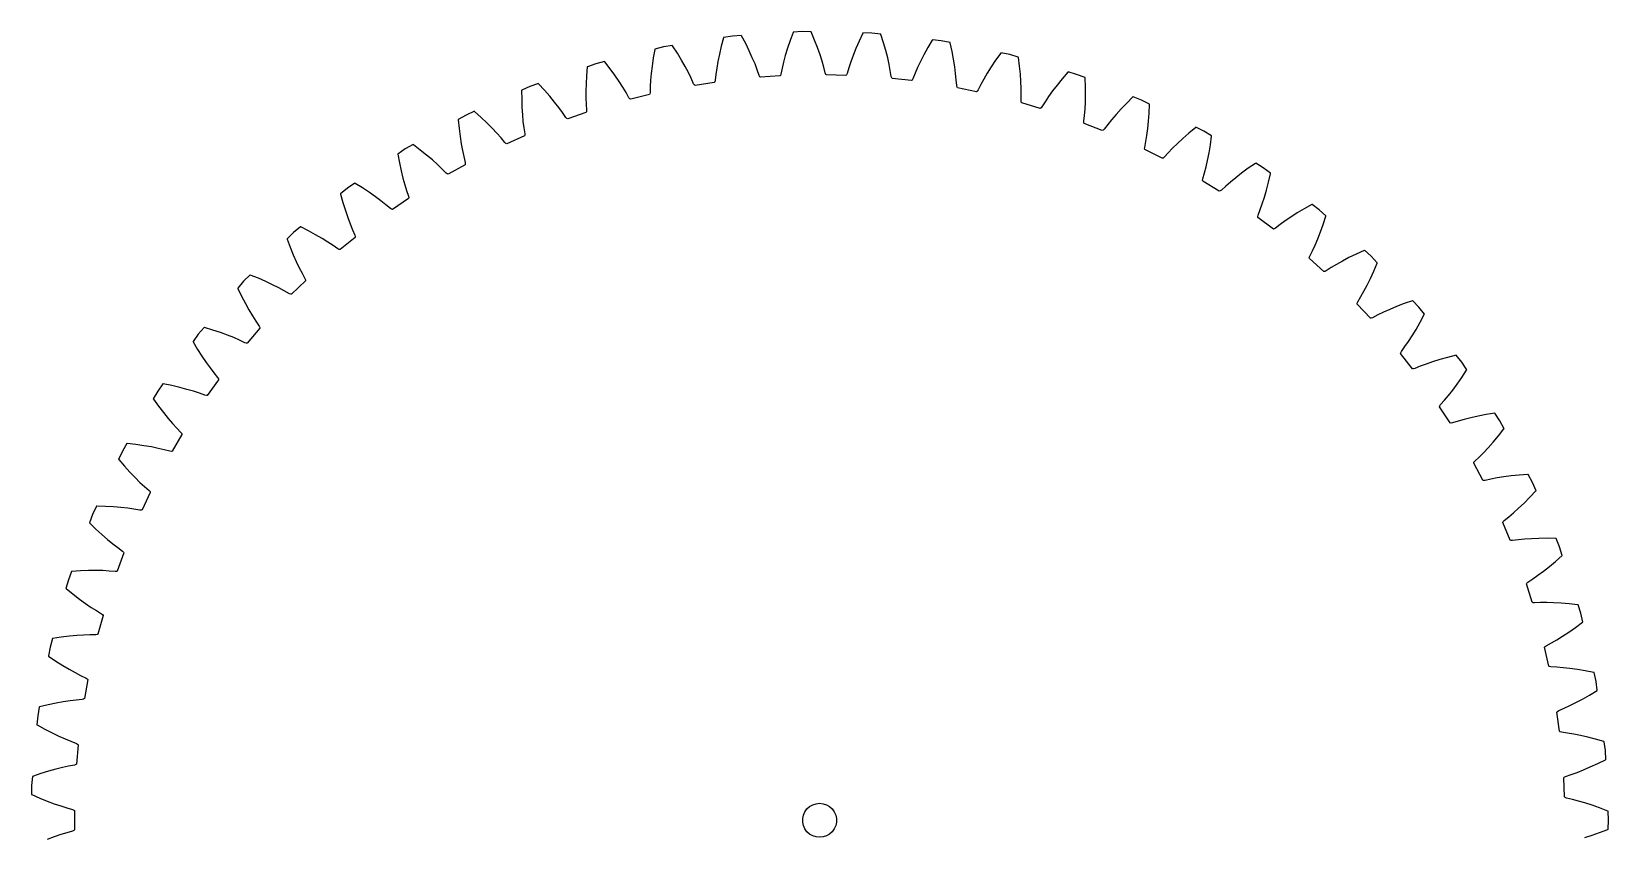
# Model space of a CAD drawing. Header units: metres. Extents: x -93 to 93, y -93 to 93.
# Drawn here: x -92.9 to 92.9, y -2 to 92.9 of the extents above; entities that cross this region are included whole.
import ezdxf

# ---------------------------------------------------------------- set-up
doc = ezdxf.new("R2010")
doc.units = ezdxf.units.M

msp = doc.modelspace()

# ---------------------------------------------------------------- linework, layer by layer
for p, q in [((-2.06, 92.92), (-3.11, 92.85)), ((-1, 92.9), (-2.06, 92.92)), ((-18.38, 91.11), (-19.41, 90.86)), ((-17.34, 91.27), (-18.38, 91.11)), ((-17.32, 91.24), (-17.34, 91.27)), ((-16.76, 90.38), (-17.32, 91.24)), ((-11.58, 91.19), (-11.8, 90.26)), ((-11.32, 92.18), (-11.58, 91.19)), ((-11.31, 92.22), (-11.32, 92.18)), ((-10.26, 92.38), (-11.31, 92.22)), ((-9.21, 92.45), (-10.26, 92.38)), ((-9.19, 92.42), (-9.21, 92.45)), ((-8.71, 91.51), (-9.19, 92.42)), ((-8.29, 90.65), (-8.71, 91.51)), ((-3.48, 91.85), (-3.78, 90.95)), ((-3.12, 92.82), (-3.48, 91.85)), ((-3.11, 92.85), (-3.12, 92.82)), ((-0.98, 92.87), (-1, 92.9)), ((-0.59, 91.92), (-0.98, 92.87)), ((-0.24, 91.03), (-0.59, 91.92)), ((4.65, 91.8), (4.27, 90.93)), ((5.09, 92.73), (4.65, 91.8)), ((5.11, 92.77), (5.09, 92.73)), ((6.16, 92.74), (5.11, 92.77)), ((7.22, 92.63), (6.16, 92.74)), ((7.23, 92.59), (7.22, 92.63)), ((7.54, 91.61), (7.23, 92.59)), ((7.8, 90.69), (7.54, 91.61)), ((13.27, 91.92), (12.75, 91.03)), ((13.29, 91.95), (13.27, 91.92)), ((14.34, 91.83), (13.29, 91.95)), ((15.37, 91.62), (14.34, 91.83)), ((15.38, 91.59), (15.37, 91.62)), ((15.61, 90.58), (15.38, 91.59)), ((-25.34, 89.38), (-26.37, 89.13)), ((-25.32, 89.36), (-25.34, 89.38)), ((-24.68, 88.54), (-25.32, 89.36)), ((-19.6, 89.81), (-19.74, 88.86)), ((-19.42, 90.82), (-19.6, 89.81)), ((-19.41, 90.86), (-19.42, 90.82)), ((-16.27, 89.56), (-16.76, 90.38)), ((-15.83, 88.79), (-16.27, 89.56)), ((-11.98, 89.39), (-12.12, 88.6)), ((-11.8, 90.26), (-11.98, 89.39)), ((-7.93, 89.84), (-8.29, 90.65)), ((-7.61, 89.1), (-7.93, 89.84)), ((-4.25, 89.32), (-4.42, 88.61)), ((-4.04, 90.1), (-4.25, 89.32)), ((-3.78, 90.95), (-4.04, 90.1)), ((0.05, 90.19), (-0.24, 91.03)), ((0.29, 89.43), (0.05, 90.19)), ((0.49, 88.72), (0.29, 89.43)), ((3.67, 89.35), (3.43, 88.66)), ((3.94, 90.11), (3.67, 89.35)), ((4.27, 90.93), (3.94, 90.11)), ((8.02, 89.84), (7.8, 90.69)), ((8.19, 89.05), (8.02, 89.84)), ((11.89, 89.41), (11.55, 88.68)), ((12.29, 90.19), (11.89, 89.41)), ((12.75, 91.03), (12.29, 90.19)), ((15.79, 89.65), (15.61, 90.58)), ((15.93, 88.78), (15.79, 89.65)), ((20.74, 89.55), (20.21, 88.75)), ((21.34, 90.39), (20.74, 89.55)), ((21.36, 90.42), (21.34, 90.39)), ((22.4, 90.21), (21.36, 90.42)), ((23.41, 89.91), (22.4, 90.21)), ((23.42, 89.87), (23.41, 89.91)), ((23.55, 88.85), (23.42, 89.87)), ((-27.46, 87.72), (-27.51, 86.77)), ((-27.37, 88.75), (-27.46, 87.72)), ((-27.36, 88.78), (-27.37, 88.75)), ((-26.37, 89.13), (-27.36, 88.78)), ((-24.12, 87.77), (-24.68, 88.54)), ((-23.62, 87.05), (-24.12, 87.77)), ((-19.84, 87.99), (-19.91, 87.18)), ((-19.74, 88.86), (-19.84, 87.99)), ((-15.46, 88.08), (-15.83, 88.79)), ((-15.14, 87.42), (-15.46, 88.08)), ((-14.85, 86.78), (-15.14, 87.42)), ((-12.23, 87.88), (-12.31, 87.18)), ((-12.12, 88.6), (-12.23, 87.88)), ((-7.35, 88.42), (-7.61, 89.1)), ((-7.12, 87.75), (-7.35, 88.42)), ((-7.04, 87.6), (-7.12, 87.75)), ((-6.96, 87.53), (-7.04, 87.6)), ((-4.69, 87.69), (-6.96, 87.53)), ((-4.62, 87.76), (-4.69, 87.69)), ((-4.56, 87.92), (-4.62, 87.76)), ((-4.42, 88.61), (-4.56, 87.92)), ((0.66, 88.04), (0.49, 88.72)), ((0.73, 87.88), (0.66, 88.04)), ((0.8, 87.81), (0.73, 87.88)), ((3.08, 87.76), (0.8, 87.81)), ((3.16, 87.83), (3.08, 87.76)), ((3.23, 87.98), (3.16, 87.83)), ((3.43, 88.66), (3.23, 87.98)), ((8.33, 88.33), (8.19, 89.05)), ((8.44, 87.64), (8.33, 88.33)), ((8.49, 87.47), (8.44, 87.64)), ((8.56, 87.39), (8.49, 87.47)), ((10.82, 87.14), (8.56, 87.39)), ((10.99, 87.35), (10.91, 87.21)), ((11.26, 88.01), (10.99, 87.35)), ((11.55, 88.68), (11.26, 88.01)), ((16.03, 87.98), (15.93, 88.78)), ((16.1, 87.25), (16.03, 87.98)), ((19.75, 88.01), (19.34, 87.31)), ((20.21, 88.75), (19.75, 88.01)), ((23.65, 87.9), (23.55, 88.85)), ((23.71, 87.02), (23.65, 87.9)), ((28.58, 87.36), (27.98, 86.62)), ((29.24, 88.15), (28.58, 87.36)), ((29.27, 88.18), (29.24, 88.15)), ((30.28, 87.88), (29.27, 88.18)), ((31.27, 87.49), (30.28, 87.88)), ((31.27, 87.45), (31.27, 87.49)), ((31.31, 86.42), (31.27, 87.45)), ((-35.1, 86.02), (-35.11, 85.98)), ((-35.11, 85.98), (-35.1, 84.95)), ((-34.14, 86.45), (-35.1, 86.02)), ((-33.14, 86.79), (-34.14, 86.45)), ((-33.11, 86.77), (-33.14, 86.79)), ((-32.41, 86.01), (-33.11, 86.77)), ((-31.78, 85.3), (-32.41, 86.01)), ((-27.51, 86.77), (-27.54, 85.89)), ((-27.54, 85.89), (-27.53, 85.08)), ((-23.18, 86.37), (-23.62, 87.05)), ((-22.8, 85.74), (-23.18, 86.37)), ((-22.46, 85.13), (-22.8, 85.74)), ((-20.05, 85.49), (-22.26, 84.94)), ((-20, 85.58), (-20.05, 85.49)), ((-19.97, 85.75), (-20, 85.58)), ((-19.95, 86.45), (-19.97, 85.75)), ((-19.91, 87.18), (-19.95, 86.45)), ((-14.75, 86.64), (-14.85, 86.78)), ((-14.67, 86.58), (-14.75, 86.64)), ((-12.42, 86.93), (-14.67, 86.58)), ((-12.36, 87.01), (-12.42, 86.93)), ((-12.31, 87.18), (-12.36, 87.01)), ((10.91, 87.21), (10.82, 87.14)), ((16.15, 86.55), (16.1, 87.25)), ((16.19, 86.38), (16.15, 86.55)), ((16.25, 86.29), (16.19, 86.38)), ((18.48, 85.84), (16.25, 86.29)), ((18.57, 85.9), (18.48, 85.84)), ((18.67, 86.04), (18.57, 85.9)), ((18.99, 86.67), (18.67, 86.04)), ((19.34, 87.31), (18.99, 86.67)), ((23.74, 86.22), (23.71, 87.02)), ((23.75, 85.48), (23.74, 86.22)), ((23.74, 84.78), (23.75, 85.48)), ((27.45, 85.92), (26.98, 85.26)), ((27.98, 86.62), (27.45, 85.92)), ((31.32, 85.47), (31.31, 86.42)), ((-35.1, 84.95), (-35.07, 84)), ((-35.07, 84), (-35.02, 83.12)), ((-31.22, 84.62), (-31.78, 85.3)), ((-30.73, 83.98), (-31.22, 84.62)), ((-30.29, 83.39), (-30.73, 83.98)), ((-27.53, 85.08), (-27.51, 84.35)), ((-27.51, 84.35), (-27.47, 83.65)), ((-27.47, 83.65), (-27.48, 83.48)), ((-22.35, 85), (-22.46, 85.13)), ((-22.26, 84.94), (-22.35, 85)), ((23.76, 84.61), (23.74, 84.78)), ((23.81, 84.52), (23.76, 84.61)), ((26, 83.87), (23.81, 84.52)), ((26.09, 83.92), (26, 83.87)), ((26.2, 84.05), (26.09, 83.92)), ((26.57, 84.65), (26.2, 84.05)), ((26.98, 85.26), (26.57, 84.65)), ((31.21, 83.05), (31.27, 83.78)), ((31.27, 83.78), (31.31, 84.59)), ((31.31, 84.59), (31.32, 85.47)), ((35.52, 83.81), (34.93, 83.15)), ((36.19, 84.5), (35.52, 83.81)), ((36.92, 85.22), (36.19, 84.5)), ((36.95, 85.24), (36.92, 85.22)), ((37.93, 84.85), (36.95, 85.24)), ((38.88, 84.38), (37.93, 84.85)), ((38.83, 83.32), (38.87, 84.34)), ((38.87, 84.34), (38.88, 84.38)), ((-41.65, 83.09), (-42.57, 82.58)), ((-42.57, 82.58), (-42.57, 82.54)), ((-42.57, 82.54), (-42.47, 81.52)), ((-40.68, 83.53), (-41.65, 83.09)), ((-40.65, 83.5), (-40.68, 83.53)), ((-39.89, 82.81), (-40.65, 83.5)), ((-39.2, 82.15), (-39.89, 82.81)), ((-38.58, 81.53), (-39.2, 82.15)), ((-35.02, 83.12), (-34.95, 82.31)), ((-34.95, 82.31), (-34.86, 81.59)), ((-29.89, 82.81), (-30.29, 83.39)), ((-29.78, 82.69), (-29.89, 82.81)), ((-29.68, 82.64), (-29.78, 82.69)), ((-27.53, 83.38), (-29.68, 82.64)), ((-27.48, 83.48), (-27.53, 83.38)), ((31.14, 82.35), (31.21, 83.05)), ((31.15, 82.18), (31.14, 82.35)), ((31.19, 82.08), (31.15, 82.18)), ((33.31, 81.25), (31.19, 82.08)), ((33.95, 81.97), (33.53, 81.41)), ((34.41, 82.54), (33.95, 81.97)), ((34.93, 83.15), (34.41, 82.54)), ((38.66, 81.49), (38.75, 82.36)), ((38.75, 82.36), (38.83, 83.32)), ((-42.47, 81.52), (-42.36, 80.57)), ((-42.36, 80.57), (-42.23, 79.7)), ((-38.03, 80.94), (-38.58, 81.53)), ((-37.54, 80.39), (-38.03, 80.94)), ((-37.1, 79.84), (-37.54, 80.39)), ((-34.79, 80.62), (-36.87, 79.7)), ((-34.86, 81.59), (-34.75, 80.89)), ((-34.75, 80.72), (-34.79, 80.62)), ((-34.75, 80.89), (-34.75, 80.72)), ((33.41, 81.29), (33.31, 81.25)), ((33.53, 81.41), (33.41, 81.29)), ((38.3, 79.28), (38.43, 79.97)), ((38.43, 79.97), (38.55, 80.69)), ((38.55, 80.69), (38.66, 81.49)), ((42.79, 80.34), (42.15, 79.74)), ((43.51, 80.97), (42.79, 80.34)), ((44.31, 81.62), (43.51, 80.97)), ((44.34, 81.64), (44.31, 81.62)), ((45.28, 81.17), (44.34, 81.64)), ((46.18, 80.62), (45.28, 81.17)), ((46.04, 79.56), (46.18, 80.58)), ((46.18, 80.58), (46.18, 80.62)), ((-48.83, 79.09), (-49.7, 78.49)), ((-49.7, 78.49), (-49.7, 78.46)), ((-49.7, 78.46), (-49.51, 77.44)), ((-47.9, 79.6), (-48.83, 79.09)), ((-47.87, 79.58), (-47.9, 79.6)), ((-47.05, 78.96), (-47.87, 79.58)), ((-46.3, 78.37), (-47.05, 78.96)), ((-45.63, 77.8), (-46.3, 78.37)), ((-42.23, 79.7), (-42.08, 78.9)), ((-42.08, 78.9), (-41.93, 78.19)), ((-41.93, 78.19), (-41.77, 77.5)), ((-36.97, 79.73), (-37.1, 79.84)), ((-36.87, 79.7), (-36.97, 79.73)), ((38.29, 79.11), (38.3, 79.28)), ((38.32, 79.01), (38.29, 79.11)), ((40.36, 77.99), (38.32, 79.01)), ((40.59, 78.13), (40.46, 78.02)), ((41.06, 78.65), (40.59, 78.13)), ((41.57, 79.18), (41.06, 78.65)), ((42.15, 79.74), (41.57, 79.18)), ((45.71, 77.75), (45.88, 78.62)), ((45.88, 78.62), (46.04, 79.56)), ((-49.51, 77.44), (-49.31, 76.51)), ((-49.31, 76.51), (-49.11, 75.65)), ((-45.03, 77.26), (-45.63, 77.8)), ((-44.5, 76.75), (-45.03, 77.26)), ((-44.01, 76.25), (-44.5, 76.75)), ((-43.87, 76.15), (-44.01, 76.25)), ((-41.78, 77.23), (-43.77, 76.12)), ((-41.75, 77.34), (-41.78, 77.23)), ((-41.77, 77.5), (-41.75, 77.34)), ((40.46, 78.02), (40.36, 77.99)), ((45.15, 75.58), (45.35, 76.26)), ((45.35, 76.26), (45.53, 76.97)), ((45.53, 76.97), (45.71, 77.75)), ((49.72, 76.24), (49.03, 75.7)), ((50.5, 76.81), (49.72, 76.24)), ((51.35, 77.39), (50.5, 76.81)), ((51.38, 77.41), (51.35, 77.39)), ((52.28, 76.85), (51.38, 77.41)), ((53.12, 76.22), (52.28, 76.85)), ((52.89, 75.18), (53.12, 76.18)), ((53.12, 76.18), (53.12, 76.22)), ((-55.63, 74.46), (-56.44, 73.79)), ((-54.75, 75.06), (-55.63, 74.46)), ((-54.72, 75.04), (-54.75, 75.06)), ((-53.85, 74.5), (-54.72, 75.04)), ((-53.05, 73.97), (-53.85, 74.5)), ((-49.11, 75.65), (-48.89, 74.88)), ((-48.89, 74.88), (-48.68, 74.18)), ((-43.77, 76.12), (-43.87, 76.15)), ((45.13, 75.41), (45.15, 75.58)), ((45.16, 75.31), (45.13, 75.41)), ((47.09, 74.11), (45.16, 75.31)), ((47.85, 74.71), (47.34, 74.23)), ((48.41, 75.19), (47.85, 74.71)), ((49.03, 75.7), (48.41, 75.19)), ((52.65, 74.25), (52.89, 75.18)), ((-56.44, 73.79), (-56.44, 73.76)), ((-56.44, 73.76), (-56.16, 72.77)), ((-56.16, 72.77), (-55.88, 71.85)), ((-52.33, 73.46), (-53.05, 73.97)), ((-51.68, 72.98), (-52.33, 73.46)), ((-51.11, 72.52), (-51.68, 72.98)), ((-50.57, 72.07), (-51.11, 72.52)), ((-48.44, 73.24), (-50.33, 71.96)), ((-48.68, 74.18), (-48.45, 73.51)), ((-48.45, 73.51), (-48.42, 73.34)), ((-48.42, 73.34), (-48.44, 73.24)), ((47.2, 74.14), (47.09, 74.11)), ((47.34, 74.23), (47.2, 74.14)), ((51.91, 71.95), (52.16, 72.64)), ((52.16, 72.64), (52.4, 73.41)), ((52.4, 73.41), (52.65, 74.25)), ((57.99, 72.55), (57.09, 72.04)), ((58.02, 72.56), (57.99, 72.55)), ((58.87, 71.93), (58.02, 72.56)), ((-55.88, 71.85), (-55.6, 71.02)), ((-55.6, 71.02), (-55.32, 70.26)), ((-50.43, 71.98), (-50.57, 72.07)), ((-50.33, 71.96), (-50.43, 71.98)), ((51.62, 71.13), (51.66, 71.29)), ((51.64, 71.02), (51.62, 71.13)), ((53.46, 69.66), (51.64, 71.02)), ((51.66, 71.29), (51.91, 71.95)), ((54.86, 70.62), (54.27, 70.19)), ((55.53, 71.07), (54.86, 70.62)), ((56.27, 71.55), (55.53, 71.07)), ((57.09, 72.04), (56.27, 71.55)), ((59.65, 71.22), (58.87, 71.93)), ((59.33, 70.21), (59.64, 71.19)), ((59.64, 71.19), (59.65, 71.22)), ((-61.99, 69.26), (-62.75, 68.52)), ((-61.17, 69.93), (-61.99, 69.26)), ((-61.14, 69.91), (-61.17, 69.93)), ((-60.22, 69.45), (-61.14, 69.91)), ((-59.38, 68.99), (-60.22, 69.45)), ((-58.62, 68.55), (-59.38, 68.99)), ((-55.32, 70.26), (-55.04, 69.58)), ((-55.04, 69.58), (-54.76, 68.94)), ((-54.76, 68.94), (-54.72, 68.78)), ((-54.72, 68.78), (-54.73, 68.67)), ((53.56, 69.68), (53.46, 69.66)), ((53.71, 69.76), (53.56, 69.68)), ((54.27, 70.19), (53.71, 69.76)), ((58.69, 68.49), (59.01, 69.31)), ((59.01, 69.31), (59.33, 70.21)), ((-62.75, 68.52), (-62.73, 68.48)), ((-62.73, 68.48), (-62.37, 67.52)), ((-62.37, 67.52), (-62.01, 66.63)), ((-57.93, 68.12), (-58.62, 68.55)), ((-57.32, 67.72), (-57.93, 68.12)), ((-56.75, 67.31), (-57.32, 67.72)), ((-56.59, 67.24), (-56.75, 67.31)), ((-56.49, 67.23), (-56.59, 67.24)), ((-54.73, 68.67), (-56.49, 67.23)), ((57.76, 66.45), (58.07, 67.08)), ((58.07, 67.08), (58.37, 67.75)), ((58.37, 67.75), (58.69, 68.49)), ((64.17, 67.14), (63.23, 66.71)), ((64.2, 67.15), (64.17, 67.14)), ((64.99, 66.45), (64.2, 67.15)), ((-62.01, 66.63), (-61.66, 65.83)), ((-61.66, 65.83), (-61.31, 65.1)), ((-61.31, 65.1), (-60.98, 64.45)), ((57.7, 66.29), (57.76, 66.45)), ((57.71, 66.18), (57.7, 66.29)), ((59.41, 64.66), (57.71, 66.18)), ((60.26, 65.12), (59.67, 64.74)), ((60.89, 65.49), (60.26, 65.12)), ((61.59, 65.89), (60.89, 65.49)), ((62.37, 66.3), (61.59, 65.89)), ((63.23, 66.71), (62.37, 66.3)), ((65.71, 65.67), (64.99, 66.45)), ((65.3, 64.69), (65.7, 65.64)), ((65.7, 65.64), (65.71, 65.67)), ((-67.87, 63.51), (-68.56, 62.7)), ((-67.11, 64.25), (-67.87, 63.51)), ((-67.08, 64.23), (-67.11, 64.25)), ((-66.12, 63.85), (-67.08, 64.23)), ((-65.24, 63.47), (-66.12, 63.85)), ((-64.45, 63.1), (-65.24, 63.47)), ((-60.58, 63.57), (-62.21, 61.97)), ((-60.98, 64.45), (-60.64, 63.83)), ((-60.64, 63.83), (-60.58, 63.67)), ((-60.58, 63.67), (-60.58, 63.57)), ((59.51, 64.67), (59.41, 64.66)), ((59.67, 64.74), (59.51, 64.67)), ((64.51, 63.03), (64.9, 63.82)), ((64.9, 63.82), (65.3, 64.69)), ((-68.56, 62.7), (-68.54, 62.67)), ((-68.54, 62.67), (-68.1, 61.74)), ((-68.1, 61.74), (-67.66, 60.89)), ((-63.73, 62.74), (-64.45, 63.1)), ((-63.08, 62.39), (-63.73, 62.74)), ((-62.47, 62.04), (-63.08, 62.39)), ((-62.32, 61.97), (-62.47, 62.04)), ((-62.21, 61.97), (-62.32, 61.97)), ((63.4, 61.09), (63.77, 61.69)), ((63.77, 61.69), (64.13, 62.32)), ((64.13, 62.32), (64.51, 63.03)), ((-67.66, 60.89), (-67.24, 60.12)), ((-67.24, 60.12), (-66.83, 59.42)), ((63.33, 60.82), (63.34, 60.93)), ((64.89, 59.16), (63.33, 60.82)), ((63.34, 60.93), (63.4, 61.09)), ((65.78, 59.54), (65.16, 59.21)), ((66.44, 59.86), (65.78, 59.54)), ((67.17, 60.19), (66.44, 59.86)), ((67.99, 60.53), (67.17, 60.19)), ((68.88, 60.87), (67.99, 60.53)), ((69.85, 61.2), (68.88, 60.87)), ((69.89, 61.21), (69.85, 61.2)), ((70.61, 60.44), (69.89, 61.21)), ((71.26, 59.61), (70.61, 60.44)), ((70.76, 58.67), (71.25, 59.58)), ((71.25, 59.58), (71.26, 59.61)), ((-72.53, 58.06), (-73.21, 57.26)), ((-72.49, 58.05), (-72.53, 58.06)), ((-71.51, 57.76), (-72.49, 58.05)), ((-70.6, 57.46), (-71.51, 57.76)), ((-65.96, 57.96), (-67.44, 56.23)), ((-66.83, 59.42), (-66.44, 58.81)), ((-66.44, 58.81), (-66.04, 58.22)), ((-66.04, 58.22), (-65.97, 58.07)), ((-65.97, 58.07), (-65.96, 57.96)), ((65, 59.16), (64.89, 59.16)), ((65.16, 59.21), (65, 59.16)), ((69.83, 57.09), (70.29, 57.84)), ((70.29, 57.84), (70.76, 58.67)), ((-73.21, 57.26), (-73.83, 56.4)), ((-73.83, 56.4), (-73.81, 56.37)), ((-73.81, 56.37), (-73.29, 55.48)), ((-69.77, 57.16), (-70.6, 57.46)), ((-69.02, 56.86), (-69.77, 57.16)), ((-68.35, 56.57), (-69.02, 56.86)), ((-67.71, 56.27), (-68.35, 56.57)), ((-67.55, 56.22), (-67.71, 56.27)), ((-67.44, 56.23), (-67.55, 56.22)), ((68.55, 55.24), (68.97, 55.81)), ((68.97, 55.81), (69.39, 56.41)), ((69.39, 56.41), (69.83, 57.09)), ((-73.29, 55.48), (-72.78, 54.67)), ((-72.78, 54.67), (-72.29, 53.94)), ((-72.29, 53.94), (-71.82, 53.29)), ((68.46, 54.99), (68.47, 55.09)), ((69.86, 53.19), (68.46, 54.99)), ((68.47, 55.09), (68.55, 55.24)), ((72.23, 54.02), (71.47, 53.75)), ((73.07, 54.28), (72.23, 54.02)), ((73.99, 54.54), (73.07, 54.28)), ((74.99, 54.79), (73.99, 54.54)), ((75.02, 54.8), (74.99, 54.79)), ((75.68, 53.96), (75.02, 54.8)), ((76.25, 53.08), (75.68, 53.96)), ((-71.82, 53.29), (-71.37, 52.7)), ((-71.37, 52.7), (-70.93, 52.16)), ((-70.93, 52.16), (-70.84, 52.01)), ((69.97, 53.18), (69.86, 53.19)), ((70.13, 53.22), (69.97, 53.18)), ((70.78, 53.49), (70.13, 53.22)), ((71.47, 53.75), (70.78, 53.49)), ((75.12, 51.4), (75.67, 52.18)), ((75.67, 52.18), (76.23, 53.05)), ((76.23, 53.05), (76.25, 53.08)), ((-77.99, 50.56), (-78.52, 49.65)), ((-77.37, 51.43), (-77.99, 50.56)), ((-77.34, 51.42), (-77.37, 51.43)), ((-76.33, 51.21), (-77.34, 51.42)), ((-75.4, 50.99), (-76.33, 51.21)), ((-74.55, 50.77), (-75.4, 50.99)), ((-73.78, 50.54), (-74.55, 50.77)), ((-73.08, 50.31), (-73.78, 50.54)), ((-72.42, 50.07), (-73.08, 50.31)), ((-70.83, 51.91), (-72.15, 50.05)), ((-70.84, 52.01), (-70.83, 51.91)), ((74.1, 50.06), (74.6, 50.69)), ((74.6, 50.69), (75.12, 51.4)), ((-78.52, 49.65), (-78.5, 49.62)), ((-78.5, 49.62), (-77.9, 48.79)), ((-77.9, 48.79), (-77.32, 48.03)), ((-72.25, 50.03), (-72.42, 50.07)), ((-72.15, 50.05), (-72.25, 50.03)), ((73.05, 48.72), (73.08, 48.83)), ((74.29, 46.81), (73.05, 48.72)), ((73.08, 48.83), (73.17, 48.97)), ((73.17, 48.97), (73.63, 49.49)), ((73.63, 49.49), (74.1, 50.06)), ((-77.32, 48.03), (-76.77, 47.34)), ((-76.77, 47.34), (-76.24, 46.73)), ((-76.24, 46.73), (-75.75, 46.19)), ((74.4, 46.79), (74.29, 46.81)), ((74.56, 46.81), (74.4, 46.79)), ((75.23, 47.03), (74.56, 46.81)), ((75.94, 47.22), (75.23, 47.03)), ((76.72, 47.42), (75.94, 47.22)), ((77.58, 47.61), (76.72, 47.42)), ((78.52, 47.79), (77.58, 47.61)), ((79.54, 47.95), (78.52, 47.79)), ((79.57, 47.95), (79.54, 47.95)), ((80.15, 47.07), (79.57, 47.95)), ((80.64, 46.13), (80.15, 47.07)), ((-75.14, 45.44), (-76.29, 43.48)), ((-75.75, 46.19), (-75.26, 45.68)), ((-75.26, 45.68), (-75.16, 45.55)), ((-75.16, 45.55), (-75.14, 45.44)), ((79.37, 44.56), (79.99, 45.29)), ((79.99, 45.29), (80.62, 46.1)), ((80.62, 46.1), (80.64, 46.13)), ((-82.15, 43.47), (-82.61, 42.52)), ((-81.62, 44.39), (-82.15, 43.47)), ((-81.58, 44.38), (-81.62, 44.39)), ((-80.56, 44.27), (-81.58, 44.38)), ((-79.61, 44.13), (-80.56, 44.27)), ((-78.74, 43.98), (-79.61, 44.13)), ((-77.95, 43.82), (-78.74, 43.98)), ((-77.24, 43.65), (-77.95, 43.82)), ((-76.56, 43.47), (-77.24, 43.65)), ((-76.39, 43.45), (-76.56, 43.47)), ((-76.29, 43.48), (-76.39, 43.45)), ((77.21, 42.31), (77.72, 42.79)), ((77.72, 42.79), (78.24, 43.31)), ((78.24, 43.31), (78.79, 43.9)), ((78.79, 43.9), (79.37, 44.56)), ((-82.61, 42.52), (-82.58, 42.49)), ((-82.58, 42.49), (-81.91, 41.71)), ((-81.91, 41.71), (-81.27, 41)), ((-81.27, 41), (-80.65, 40.37)), ((77.07, 42.08), (77.1, 42.18)), ((78.14, 40.06), (77.07, 42.08)), ((77.1, 42.18), (77.21, 42.31)), ((-80.65, 40.37), (-80.08, 39.81)), ((-80.08, 39.81), (-79.54, 39.31)), ((-79.54, 39.31), (-79, 38.85)), ((78.24, 40.03), (78.14, 40.06)), ((78.41, 40.04), (78.24, 40.03)), ((79.1, 40.19), (78.41, 40.04)), ((79.82, 40.33), (79.1, 40.19)), ((80.61, 40.45), (79.82, 40.33)), ((81.49, 40.57), (80.61, 40.45)), ((82.44, 40.66), (81.49, 40.57)), ((83.46, 40.73), (82.44, 40.66)), ((83.5, 40.73), (83.46, 40.73)), ((84, 39.8), (83.5, 40.73)), ((84.41, 38.82), (84, 39.8)), ((-78.86, 38.62), (-79.83, 36.57)), ((-79, 38.85), (-78.89, 38.72)), ((-78.89, 38.72), (-78.86, 38.62)), ((82.36, 36.76), (83, 37.37)), ((83, 37.37), (83.68, 38.05)), ((83.68, 38.05), (84.38, 38.8)), ((84.38, 38.8), (84.41, 38.82)), ((-85.67, 36.04), (-86.04, 35.05)), ((-85.22, 37), (-85.67, 36.04)), ((-85.18, 37), (-85.22, 37)), ((-84.15, 36.97), (-85.18, 37)), ((-83.2, 36.92), (-84.15, 36.97)), ((-82.32, 36.85), (-83.2, 36.92)), ((-81.52, 36.76), (-82.32, 36.85)), ((-80.8, 36.65), (-81.52, 36.76)), ((-80.1, 36.53), (-80.8, 36.65)), ((-79.93, 36.53), (-80.1, 36.53)), ((-79.83, 36.57), (-79.93, 36.53)), ((80.53, 35.2), (80.65, 35.32)), ((80.65, 35.32), (81.2, 35.76)), ((81.2, 35.76), (81.76, 36.23)), ((81.76, 36.23), (82.36, 36.76)), ((-86.04, 35.05), (-86.01, 35.03)), ((-86.01, 35.03), (-85.28, 34.31)), ((-85.28, 34.31), (-84.57, 33.66)), ((-84.57, 33.66), (-83.91, 33.09)), ((80.49, 35.1), (80.53, 35.2)), ((81.37, 33), (80.49, 35.1)), ((-83.91, 33.09), (-83.28, 32.58)), ((-83.28, 32.58), (-82.7, 32.13)), ((-82.7, 32.13), (-82.13, 31.72)), ((-82.13, 31.72), (-82.01, 31.6)), ((-82.01, 31.6), (-81.97, 31.5)), ((81.47, 32.96), (81.37, 33)), ((81.64, 32.95), (81.47, 32.96)), ((82.34, 33.04), (81.64, 32.95)), ((83.07, 33.12), (82.34, 33.04)), ((83.87, 33.17), (83.07, 33.12)), ((84.75, 33.21), (83.87, 33.17)), ((85.71, 33.22), (84.75, 33.21)), ((86.74, 33.19), (85.71, 33.22)), ((86.77, 33.19), (86.74, 33.19)), ((87.18, 32.22), (86.77, 33.19)), ((87.51, 31.21), (87.18, 32.22)), ((-81.97, 31.5), (-82.75, 29.37)), ((85.29, 29.34), (85.98, 29.89)), ((85.98, 29.89), (86.71, 30.5)), ((86.71, 30.5), (87.48, 31.19)), ((87.48, 31.19), (87.51, 31.21)), ((-88.52, 28.33), (-88.8, 27.31)), ((-88.16, 29.32), (-88.52, 28.33)), ((-88.12, 29.33), (-88.16, 29.32)), ((-87.09, 29.39), (-88.12, 29.33)), ((-86.14, 29.42), (-87.09, 29.39)), ((-85.26, 29.43), (-86.14, 29.42)), ((-84.45, 29.41), (-85.26, 29.43)), ((-83.72, 29.37), (-84.45, 29.41)), ((-83.02, 29.31), (-83.72, 29.37)), ((-82.85, 29.32), (-83.02, 29.31)), ((-82.75, 29.37), (-82.85, 29.32)), ((83.28, 27.85), (83.33, 27.94)), ((83.33, 27.94), (83.45, 28.06)), ((83.45, 28.06), (84.04, 28.44)), ((84.04, 28.44), (84.64, 28.86)), ((84.64, 28.86), (85.29, 29.34)), ((-88.8, 27.31), (-88.77, 27.29)), ((-88.77, 27.29), (-87.97, 26.64)), ((-87.97, 26.64), (-87.22, 26.06)), ((-87.22, 26.06), (-86.5, 25.54)), ((83.97, 25.68), (83.28, 27.85)), ((-86.5, 25.54), (-85.83, 25.09)), ((-85.83, 25.09), (-85.22, 24.7)), ((-85.22, 24.7), (-84.61, 24.34)), ((-84.61, 24.34), (-84.48, 24.23)), ((-84.48, 24.23), (-84.43, 24.14)), ((84.07, 25.63), (83.97, 25.68)), ((84.23, 25.61), (84.07, 25.63)), ((84.94, 25.64), (84.23, 25.61)), ((85.67, 25.65), (84.94, 25.64)), ((86.48, 25.63), (85.67, 25.65)), ((87.36, 25.59), (86.48, 25.63)), ((88.31, 25.51), (87.36, 25.59)), ((89.33, 25.4), (88.31, 25.51)), ((89.37, 25.39), (89.33, 25.4)), ((89.69, 24.39), (89.37, 25.39)), ((89.92, 23.36), (89.69, 24.39)), ((-84.43, 24.14), (-85.03, 21.94)), ((88.28, 22.17), (89.07, 22.72)), ((89.07, 22.72), (89.89, 23.33)), ((89.89, 23.33), (89.92, 23.36)), ((-90.4, 21.42), (-90.68, 20.4)), ((-90.37, 21.42), (-90.4, 21.42)), ((-89.35, 21.58), (-90.37, 21.42)), ((-88.4, 21.7), (-89.35, 21.58)), ((-87.52, 21.78), (-88.4, 21.7)), ((-86.72, 21.83), (-87.52, 21.78)), ((-85.99, 21.86), (-86.72, 21.83)), ((-85.28, 21.86), (-85.99, 21.86)), ((-85.12, 21.89), (-85.28, 21.86)), ((-85.03, 21.94), (-85.12, 21.89)), ((85.41, 20.38), (85.47, 20.47)), ((85.47, 20.47), (85.61, 20.57)), ((85.61, 20.57), (86.23, 20.9)), ((86.23, 20.9), (86.86, 21.27)), ((86.86, 21.27), (87.55, 21.69)), ((87.55, 21.69), (88.28, 22.17)), ((-90.68, 20.4), (-90.87, 19.36)), ((-90.87, 19.36), (-90.84, 19.33)), ((-90.84, 19.33), (-89.98, 18.76)), ((-89.98, 18.76), (-89.18, 18.24)), ((85.91, 18.16), (85.41, 20.38)), ((-89.18, 18.24), (-88.42, 17.8)), ((-88.42, 17.8), (-87.72, 17.4)), ((-87.72, 17.4), (-87.07, 17.07)), ((-87.07, 17.07), (-86.43, 16.76)), ((-86.43, 16.76), (-86.29, 16.67)), ((86, 18.1), (85.91, 18.16)), ((86.17, 18.07), (86, 18.1)), ((86.87, 18.03), (86.17, 18.07)), ((87.6, 17.97), (86.87, 18.03)), ((88.4, 17.89), (87.6, 17.97)), ((89.28, 17.76), (88.4, 17.89)), ((90.22, 17.61), (89.28, 17.76)), ((91.23, 17.4), (90.22, 17.61)), ((91.26, 17.4), (91.23, 17.4)), ((91.49, 16.36), (91.26, 17.4)), ((-86.23, 16.58), (-86.63, 14.34)), ((-86.29, 16.67), (-86.23, 16.58)), ((90.73, 14.76), (91.6, 15.3)), ((91.63, 15.32), (91.49, 16.36)), ((91.6, 15.3), (91.63, 15.32)), ((-91.94, 13.34), (-92.13, 12.3)), ((-91.91, 13.35), (-91.94, 13.34)), ((-90.91, 13.6), (-91.91, 13.35)), ((-89.97, 13.8), (-90.91, 13.6)), ((-89.11, 13.96), (-89.97, 13.8)), ((-88.31, 14.08), (-89.11, 13.96)), ((-87.58, 14.17), (-88.31, 14.08)), ((-86.88, 14.24), (-87.58, 14.17)), ((-86.72, 14.28), (-86.88, 14.24)), ((-86.63, 14.34), (-86.72, 14.28)), ((87.09, 12.92), (87.74, 13.2)), ((87.74, 13.2), (88.4, 13.51)), ((88.4, 13.51), (89.12, 13.87)), ((89.12, 13.87), (89.9, 14.28)), ((89.9, 14.28), (90.73, 14.76)), ((-92.13, 12.3), (-92.22, 11.25)), ((-92.22, 11.25), (-92.19, 11.23)), ((-92.19, 11.23), (-91.29, 10.73)), ((86.88, 12.75), (86.94, 12.83)), ((87.18, 10.49), (86.88, 12.75)), ((86.94, 12.83), (87.09, 12.92)), ((-91.29, 10.73), (-90.44, 10.29)), ((-90.44, 10.29), (-89.65, 9.91)), ((-89.65, 9.91), (-88.91, 9.58)), ((-88.91, 9.58), (-88.23, 9.31)), ((-88.23, 9.31), (-87.57, 9.06)), ((87.27, 10.43), (87.18, 10.49)), ((87.43, 10.38), (87.27, 10.43)), ((88.12, 10.28), (87.43, 10.38)), ((88.85, 10.16), (88.12, 10.28)), ((89.64, 10), (88.85, 10.16)), ((90.5, 9.81), (89.64, 10)), ((91.42, 9.56), (90.5, 9.81)), ((92.41, 9.27), (91.42, 9.56)), ((-87.57, 9.06), (-87.43, 8.98)), ((-87.36, 8.89), (-87.56, 6.63)), ((-87.43, 8.98), (-87.36, 8.89)), ((92.44, 9.26), (92.41, 9.27)), ((92.58, 8.21), (92.44, 9.26)), ((92.63, 7.16), (92.58, 8.21)), ((-90.84, 5.79), (-91.75, 5.51)), ((-89.99, 6.03), (-90.84, 5.79)), ((-89.21, 6.22), (-89.99, 6.03)), ((-88.49, 6.37), (-89.21, 6.22)), ((-87.8, 6.5), (-88.49, 6.37)), ((-87.64, 6.56), (-87.8, 6.5)), ((-87.56, 6.63), (-87.64, 6.56)), ((88.56, 5.39), (89.25, 5.64)), ((89.25, 5.64), (90, 5.94)), ((90, 5.94), (90.81, 6.28)), ((90.81, 6.28), (91.68, 6.68)), ((91.68, 6.68), (92.6, 7.14)), ((92.6, 7.14), (92.63, 7.16)), ((-92.76, 5.16), (-92.86, 4.11)), ((-92.86, 4.11), (-92.86, 3.05)), ((-92.73, 5.18), (-92.76, 5.16)), ((-91.75, 5.51), (-92.73, 5.18)), ((87.67, 5.02), (87.74, 5.1)), ((87.77, 2.75), (87.67, 5.02)), ((87.74, 5.1), (87.89, 5.18)), ((87.89, 5.18), (88.56, 5.39)), ((-92.86, 3.05), (-92.82, 3.04)), ((-92.82, 3.04), (-91.88, 2.62)), ((-91.88, 2.62), (-91, 2.26)), ((-91, 2.26), (-90.17, 1.95)), ((-90.17, 1.95), (-89.41, 1.69)), ((-0.81, 1.83), (-0.42, 1.96)), ((-0.42, 1.96), (0, 2)), ((0, 2), (0.42, 1.96)), ((0.42, 1.96), (0.81, 1.83)), ((87.85, 2.67), (87.77, 2.75)), ((88, 2.61), (87.85, 2.67)), ((88.69, 2.45), (88, 2.61)), ((89.4, 2.27), (88.69, 2.45)), ((90.17, 2.04), (89.4, 2.27)), ((91.01, 1.77), (90.17, 2.04)), ((-89.41, 1.69), (-88.71, 1.47)), ((-88.71, 1.47), (-88.03, 1.28)), ((-88.03, 1.28), (-87.88, 1.21)), ((-87.88, 1.21), (-87.8, 1.14)), ((-87.8, 1.14), (-87.8, -1.14)), ((-1.99, 0.21), (-1.9, 0.62)), ((-1.99, -0.21), (-1.99, 0.21)), ((-1.9, 0.62), (-1.73, 1)), ((-1.73, 1), (-1.49, 1.34)), ((-1.49, 1.34), (-1.18, 1.62)), ((-1.18, 1.62), (-0.81, 1.83)), ((0.81, 1.83), (1.18, 1.62)), ((1.18, 1.62), (1.49, 1.34)), ((1.49, 1.34), (1.73, 1)), ((1.73, 1), (1.9, 0.62)), ((1.9, 0.62), (1.99, 0.21)), ((1.99, 0.21), (1.99, -0.21)), ((91.91, 1.45), (91.01, 1.77)), ((92.87, 1.07), (91.91, 1.45)), ((92.9, 1.06), (92.87, 1.07)), ((92.95, 0), (92.9, 1.06)), ((92.9, -1.06), (92.95, 0)), ((-89.41, -1.69), (-90.17, -1.95)), ((-88.71, -1.47), (-89.41, -1.69)), ((-88.03, -1.28), (-88.71, -1.47)), ((-87.88, -1.21), (-88.03, -1.28)), ((-87.8, -1.14), (-87.88, -1.21)), ((-1.9, -0.62), (-1.99, -0.21)), ((-1.73, -1), (-1.9, -0.62)), ((-1.49, -1.34), (-1.73, -1)), ((-1.18, -1.62), (-1.49, -1.34)), ((-0.81, -1.83), (-1.18, -1.62)), ((-0.42, -1.96), (-0.81, -1.83)), ((0.81, -1.83), (0.42, -1.96)), ((1.18, -1.62), (0.81, -1.83)), ((1.49, -1.34), (1.18, -1.62)), ((1.73, -1), (1.49, -1.34)), ((1.9, -0.62), (1.73, -1)), ((1.99, -0.21), (1.9, -0.62)), ((90.17, -2.04), (91.01, -1.77)), ((91.01, -1.77), (91.91, -1.45)), ((91.91, -1.45), (92.87, -1.07)), ((92.87, -1.07), (92.9, -1.06)), ((-90.17, -1.95), (-91, -2.26)), ((0, -2), (-0.42, -1.96)), ((0.42, -1.96), (0, -2))]:
    msp.add_line(p, q)

doc.saveas('drawing.dxf')
